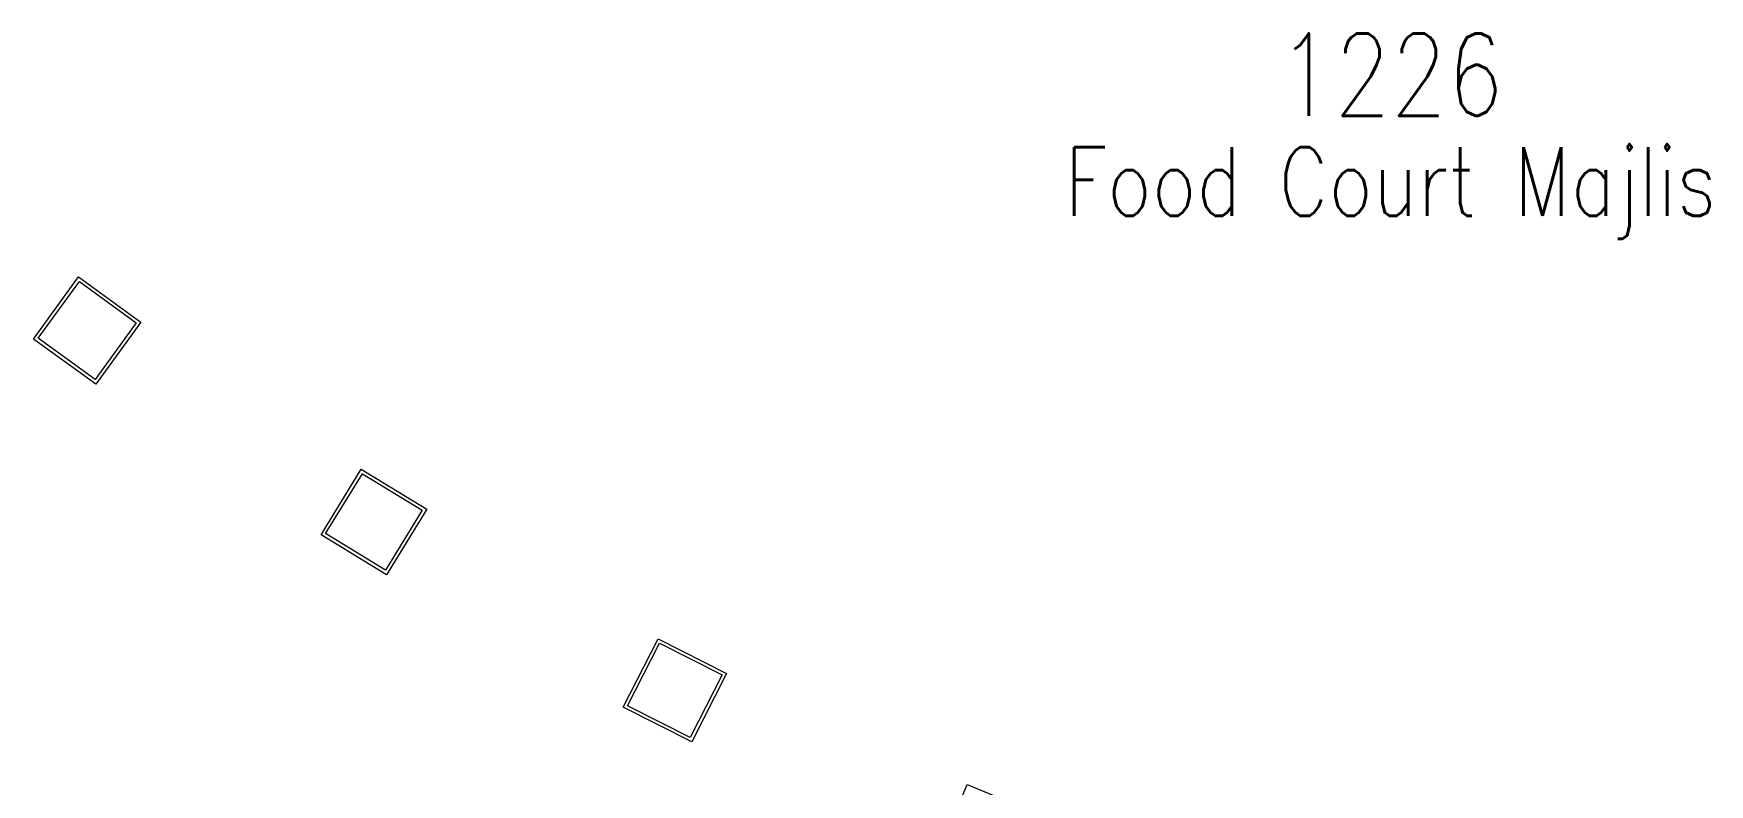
# Model space of a CAD drawing. Header units: inches. Extents: x 13084 to 220150, y 6494 to 167180.
# Drawn here: x 64115 to 79379, y 57131 to 63977 of the extents above; entities that cross this region are included whole.
import ezdxf
from ezdxf.enums import TextEntityAlignment as Align

# ---------------------------------------------------------------- set-up
doc = ezdxf.new("R2010")
doc.units = ezdxf.units.IN
doc.header["$MEASUREMENT"] = 0
doc.layers.add('Ground Floor$0$A-G312-M-Wall-Cladding-Panel', color=7, linetype='Continuous', lineweight=9)
doc.layers.add('Z-Z001-S-Room-Name-Identification-250', color=7, linetype='Continuous', lineweight=15)
doc.styles.add('Tag-RomanS', font='romans.shx', dxfattribs={"width": 0.8})

# ---------------------------------------------------------------- blocks, each defined once
blk = doc.blocks.new('tag-roomname')
at = {"lineweight": 18, "ltscale": 0.01, "style": 'Tag-RomanS', "width": 0.8}
blk.add_attdef('ROOM_NO_2', text='', height=3, dxfattribs=at).set_placement((0, 1.612), align=Align.MIDDLE_CENTER)
at = {"linetype": 'ByBlock', "lineweight": 15, "ltscale": 0.01, "style": 'Tag-RomanS', "width": 0.8}
blk.add_attdef('ROOM_NAME_1', text='', height=2.5, dxfattribs=at).set_placement((0, -2.288), align=Align.MIDDLE_CENTER)
at = {"linetype": 'ByBlock', "lineweight": 15, "ltscale": 0.01, "style": 'Tag-RomanS', "width": 0.8, "flags": 1}
blk.add_attdef('AREA', text='', height=2.5, dxfattribs=at).set_placement((0, -5.744), align=Align.MIDDLE_CENTER)

msp = doc.modelspace()

# ---------------------------------------------------------------- linework, layer by layer
at = {"layer": 'Ground Floor$0$A-G312-M-Wall-Cladding-Panel'}
for points in [[(64526, 61758), (65093, 61346), (64681, 60780), (64115, 61191)], [(64533, 61716), (65051, 61340), (64675, 60822), (64157, 61198)], [(67100, 60005), (67697, 59640), (67331, 59043), (66734, 59408)], [(67110, 59964), (67655, 59630), (67321, 59084), (66775, 59418)], [(69803, 58460), (70426, 58142), (70109, 57519), (69485, 57836)], [(69816, 58420), (70386, 58129), (70095, 57559), (69525, 57849)], [(72618, 57132), (73265, 56864), (72997, 56217), (72351, 56485)]]:
    msp.add_lwpolyline(points, close=True, dxfattribs=at)

# ---------------------------------------------------------------- block references
at = {"layer": 'Z-Z001-S-Room-Name-Identification-250', "xscale": 250, "yscale": 250, "zscale": 250}
msp.add_blockref('tag-roomname', (76475, 63199), dxfattribs=at).add_auto_attribs({'ROOM_NO_2': '1226', 'ROOM_NAME_1': 'Food Court Majlis'})

doc.saveas('drawing.dxf')
